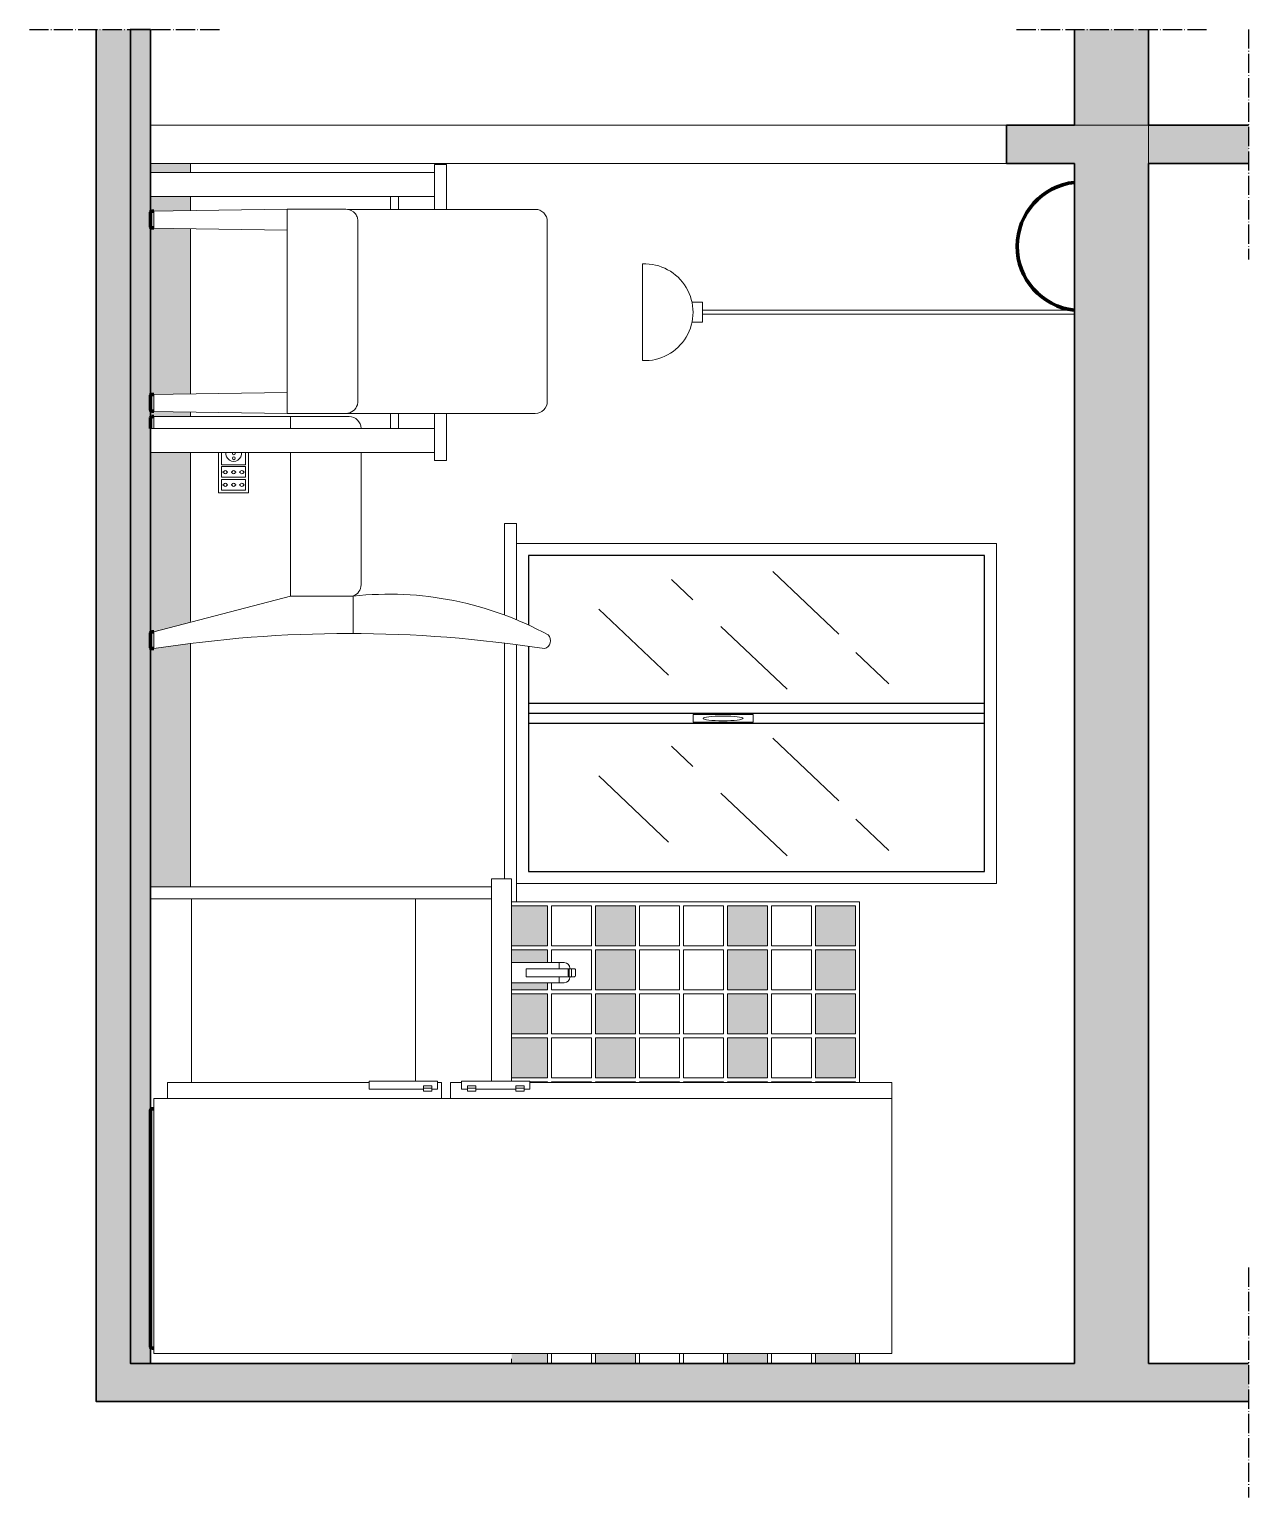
# Model space of a CAD drawing. Header units: millimetres. Extents: x 1825 to 3949, y 402 to 2672.
# Drawn here: x 3644.3 to 3949.1, y 1193.7 to 1560.8 of the extents above; entities that cross this region are included whole.
import ezdxf

# ---------------------------------------------------------------- set-up
doc = ezdxf.new("R2010")
doc.units = ezdxf.units.MM
doc.header["$MEASUREMENT"] = 0
doc.linetypes.add('ACAD_ISO04W100', pattern=[30, 24, -3, 0, -3])
for name, color, linetype, lineweight in [('A-ELEV-MBE2', 3, 'Continuous', 25), ('A-FURN', 8, 'Continuous', 18), ('A-SECT-MCUT', 1, 'Continuous', 35), ('A-WALL-PATT', 5, 'Continuous', 18), ('A-WALL-STUD', 3, 'Continuous', 18), ('campiture sezione', 2, 'Continuous', 13), ('RETINO PIASTRELLE PARETE', 152, 'Continuous', 18)]:
    doc.layers.add(name, color=color, linetype=linetype, lineweight=lineweight)
for name, color, linetype in [('dettagli', 2, 'Continuous'), ('linee sezione', 3, 'ACAD_ISO04W100'), ('riflessi vetro', 253, 'Continuous')]:
    doc.layers.add(name, color=color, linetype=linetype)
doc.layers.add('RETINO BATTISCOPA', color=7, linetype='Continuous', lineweight=18, true_color=0x615b6b)

msp = doc.modelspace()

# ---------------------------------------------------------------- hatches: boundary and pattern name
at = {"layer": 'campiture sezione'}
h = msp.add_hatch(color=256, dxfattribs=at)
h.dxf.hatch_style = 1
h.paths.add_polyline_path([(3661.02, 1536.85), (3674.57, 1536.85), (3674.57, 1560.82), (3661.02, 1560.82)])
h = msp.add_hatch(color=256, dxfattribs=at)
h.dxf.hatch_style = 1
h.paths.add_polyline_path([(3949.07, 1527.3), (3949.07, 1536.85), (3924.07, 1536.85), (3924.07, 1527.3)])
h.paths.add_polyline_path([(3924.07, 1536.85), (3924.07, 1560.82), (3905.57, 1560.82), (3905.57, 1536.85)])
h = msp.add_hatch(color=256, dxfattribs=at)
h.dxf.hatch_style = 1
h.paths.add_polyline_path([(3674.57, 1217.75), (3674.57, 1227.3), (3674.57, 1536.85), (3661.02, 1536.85), (3661.02, 1217.75)])
h.paths.add_polyline_path([(3888.57, 1536.85), (3888.57, 1527.3), (3905.57, 1527.3), (3905.57, 1227.3), (3674.57, 1227.3), (3674.57, 1217.75), (3924.07, 1217.75), (3924.07, 1536.85)])
h = msp.add_hatch(color=256, dxfattribs=at)
h.dxf.hatch_style = 1
h.paths.add_polyline_path([(3949.07, 1217.75), (3949.07, 1227.3), (3924.07, 1227.3), (3924.07, 1217.75)])
at = {"layer": 'RETINO BATTISCOPA'}
h = msp.add_hatch(color=256, dxfattribs=at)
h.dxf.hatch_style = 1
h.paths.add_polyline_path([(3684.57, 1469.7), (3684.57, 1510.95), (3674.57, 1511.1), (3674.57, 1469.55)])
h.paths.add_polyline_path([(3674.57, 1525.04), (3684.57, 1525.04), (3684.57, 1527.3), (3674.57, 1527.3)])
h.paths.add_polyline_path([(3684.57, 1519.04), (3674.57, 1519.04), (3674.57, 1515.34), (3684.57, 1515.48)])
h.paths.add_polyline_path([(3674.57, 1463.98), (3684.57, 1463.98), (3684.57, 1465.17), (3674.57, 1465.32)])
h.paths.add_polyline_path([(3674.62, 1409.98), (3684.62, 1412.61), (3684.57, 1455.06), (3674.57, 1455.06)])
edge = h.paths.add_edge_path()
edge.add_line((3674.57, 1346.45), (3684.57, 1346.45))
edge.add_line((3684.57, 1346.45), (3684.57, 1407.38))
edge.add_arc((3653.77, 1591.05), 186.23, 276.4126, 279.5195, ccw=False)
edge.add_line((3674.57, 1405.98), (3674.57, 1346.45))
at = {"layer": 'RETINO PIASTRELLE PARETE'}
h = msp.add_hatch(color=256, dxfattribs=at)
h.dxf.hatch_style = 1
h.paths.add_polyline_path([(3773.81, 1331.7), (3773.81, 1341.7), (3764.85, 1341.7), (3764.85, 1331.7)])
h.paths.add_polyline_path([(3773.81, 1327.5), (3773.81, 1330.71), (3764.85, 1330.71), (3764.85, 1327.5)])
h.paths.add_polyline_path([(3773.81, 1320.71), (3773.81, 1322.47), (3764.85, 1322.47), (3764.85, 1320.71)])
h.paths.add_polyline_path([(3773.81, 1309.71), (3773.81, 1319.71), (3764.85, 1319.71), (3764.85, 1309.71)])
h.paths.add_polyline_path([(3773.81, 1308.73), (3764.85, 1308.73), (3764.85, 1298.73), (3773.81, 1298.73)])
h.paths.add_polyline_path([(3795.81, 1331.7), (3795.81, 1341.7), (3785.81, 1341.7), (3785.81, 1331.7)])
h.paths.add_polyline_path([(3785.81, 1320.71), (3795.81, 1320.71), (3795.81, 1330.71), (3785.81, 1330.71)])
h.paths.add_polyline_path([(3795.81, 1309.71), (3795.81, 1319.71), (3785.81, 1319.71), (3785.81, 1309.71)])
h.paths.add_polyline_path([(3795.81, 1298.73), (3795.81, 1308.73), (3785.81, 1308.73), (3785.81, 1298.73)])
h.paths.add_polyline_path([(3828.81, 1298.73), (3828.81, 1308.73), (3818.81, 1308.73), (3818.81, 1298.73)])
h.paths.add_polyline_path([(3828.81, 1309.71), (3828.81, 1319.71), (3818.81, 1319.71), (3818.81, 1309.71)])
h.paths.add_polyline_path([(3828.81, 1320.71), (3828.81, 1330.71), (3818.81, 1330.71), (3818.81, 1320.71)])
h.paths.add_polyline_path([(3828.81, 1341.7), (3818.81, 1341.7), (3818.81, 1331.7), (3828.81, 1331.7)])
h.paths.add_polyline_path([(3818.81, 1297.5), (3828.81, 1297.5), (3828.81, 1297.73), (3818.81, 1297.73)])
h.paths.add_polyline_path([(3785.81, 1297.5), (3795.81, 1297.5), (3795.81, 1297.73), (3785.81, 1297.73)])
h.paths.add_polyline_path([(3828.81, 1229.8), (3818.81, 1229.8), (3818.81, 1227.3), (3828.81, 1227.3)])
h.paths.add_polyline_path([(3795.81, 1229.8), (3785.81, 1229.8), (3785.81, 1227.3), (3795.81, 1227.3)])
h.paths.add_polyline_path([(3773.81, 1229.8), (3764.85, 1229.8), (3764.85, 1227.3), (3773.81, 1227.3)])
h = msp.add_hatch(color=256, dxfattribs=at)
h.dxf.hatch_style = 1
h.paths.add_polyline_path([(3850.81, 1331.7), (3850.81, 1341.7), (3840.81, 1341.7), (3840.81, 1331.7)])
h = msp.add_hatch(color=256, dxfattribs=at)
h.dxf.hatch_style = 1
h.paths.add_polyline_path([(3850.81, 1320.71), (3850.81, 1330.71), (3840.81, 1330.71), (3840.81, 1320.71)])
h.paths.add_polyline_path([(3850.81, 1319.71), (3840.81, 1319.71), (3840.81, 1309.71), (3850.81, 1309.71)])
h.paths.add_polyline_path([(3850.81, 1298.73), (3850.81, 1308.73), (3840.81, 1308.73), (3840.81, 1298.73)])
h.paths.add_polyline_path([(3840.81, 1297.5), (3850.81, 1297.5), (3850.81, 1297.73), (3840.81, 1297.73)])
h.paths.add_polyline_path([(3850.81, 1229.8), (3840.81, 1229.8), (3840.81, 1227.3), (3850.81, 1227.3)])

# ---------------------------------------------------------------- linework, layer by layer
at = {"layer": 'A-ELEV-MBE2'}
for p, q in [((3883.07, 1392.3), (3769.07, 1392.3)), ((3883.07, 1389.8), (3769.07, 1389.8)), ((3883.07, 1387.3), (3769.07, 1387.3))]:
    msp.add_line(p, q, dxfattribs=at)
for points in [[(3769.07, 1406.39), (3769.07, 1350.3), (3883.07, 1350.3), (3883.07, 1429.3), (3769.07, 1429.3), (3769.07, 1411.9)], [(3769.07, 1406.58), (3769.07, 1350.3)]]:
    msp.add_lwpolyline(points, dxfattribs=at)
at = {"layer": 'A-FURN'}
for p, q in [((3726.41, 1467.81), (3726.41, 1512.84)), ((3797.57, 1478), (3797.57, 1502.17)), ((3812.52, 1492.59), (3810.02, 1492.59)), ((3812.52, 1492.59), (3812.52, 1487.59)), ((3905.44, 1490.59), (3812.52, 1490.59)), ((3812.52, 1487.59), (3809.88, 1487.59)), ((3727.23, 1455.07), (3727.23, 1421.96)), ((3776.75, 1327.5), (3777.97, 1327.5)), ((3779.4, 1326.07), (3779.4, 1325.98)), ((3777.97, 1322.47), (3776.75, 1322.47)), ((3779.4, 1323.98), (3779.4, 1323.89))]:
    msp.add_line(p, q, dxfattribs=at)
for points in [[(3748.57, 1515.81), (3748.57, 1527.05), (3745.57, 1527.05), (3745.57, 1515.81)], [(3734.57, 1525.04), (3674.57, 1525.04), (3674.57, 1519.04)], [(3734.57, 1525.04), (3745.57, 1525.04)], [(3674.57, 1519.04), (3745.57, 1519.04)], [(3734.57, 1515.81), (3734.57, 1519.04)], [(3736.57, 1515.81), (3736.57, 1519.04)], [(3675.39, 1515.35), (3675.39, 1511.09)], [(3708.73, 1515.84), (3708.73, 1464.81)], [(3905.57, 1489.59), (3812.52, 1489.59)], [(3675.39, 1469.56), (3675.39, 1465.3)], [(3734.57, 1461.06), (3734.57, 1464.81)], [(3736.57, 1461.06), (3736.57, 1464.81)], [(3745.57, 1464.81), (3745.57, 1453.05), (3748.57, 1453.05)], [(3748.57, 1453.05), (3748.57, 1464.81)], [(3674.57, 1461.06), (3745.57, 1461.06)], [(3674.57, 1461.06), (3674.57, 1455.06)], [(3675.39, 1463.99), (3675.39, 1461.06)], [(3709.55, 1461.07), (3709.55, 1463.99)], [(3734.57, 1455.06), (3674.57, 1455.06)], [(3699.07, 1455.06), (3699.07, 1444.91), (3691.57, 1444.91), (3691.57, 1455.06)], [(3698.37, 1455.06), (3698.37, 1451.93), (3692.34, 1451.93), (3692.34, 1455.06)], [(3709.55, 1419.14), (3709.55, 1455.07)], [(3734.57, 1455.06), (3745.57, 1455.06)], [(3709.55, 1419.14), (3675.39, 1410.19)], [(3725.27, 1419.14), (3709.55, 1419.14)], [(3725.27, 1419.14), (3725.24, 1409.78)], [(3674.57, 1410.18), (3674.57, 1405.98)], [(3675.39, 1410.19), (3675.39, 1405.99)], [(3825.19, 1389.52), (3810.19, 1389.52), (3810.19, 1387.58), (3825.19, 1387.58)], [(3764.85, 1348.45), (3759.83, 1348.45), (3759.83, 1297.89)], [(3764.85, 1297.89), (3764.85, 1348.45)], [(3759.83, 1346.45), (3674.57, 1346.45), (3674.57, 1346.45)], [(3686.63, 1343.45), (3674.57, 1343.45)], [(3684.85, 1343.45), (3684.85, 1297.5)], [(3759.83, 1343.45), (3686.63, 1343.45)], [(3740.85, 1343.45), (3740.85, 1297.89)], [(3764.85, 1327.5), (3764.85, 1322.47)], [(3764.85, 1327.5), (3776.75, 1327.5), (3776.75, 1325.98)], [(3779.24, 1325.98), (3768.51, 1325.98), (3768.51, 1323.98), (3779.24, 1323.98)], [(3779.21, 1325.98), (3779.21, 1323.98)], [(3779.85, 1323.98), (3779.85, 1325.98)], [(3776.75, 1323.98), (3776.75, 1322.47), (3764.85, 1322.47)], [(3729.24, 1297.5), (3678.8, 1297.5), (3678.8, 1293.5)], [(3744.91, 1295.9), (3746.32, 1295.9), (3746.32, 1297.89), (3729.24, 1297.89), (3729.24, 1295.9), (3732.83, 1295.9)], [(3732.83, 1295.9), (3742.83, 1295.9)], [(3744.91, 1295.39), (3742.83, 1295.39), (3742.83, 1296.14), (3742.83, 1296.67), (3744.91, 1296.67), (3744.91, 1295.39)], [(3744.91, 1296.14), (3742.83, 1296.14)], [(3747.28, 1297.5), (3746.32, 1297.5)], [(3747.28, 1293.5), (3747.28, 1297.5)], [(3752.34, 1297.5), (3749.54, 1297.5)], [(3749.54, 1293.5), (3749.54, 1297.5)], [(3752.34, 1295.9), (3752.34, 1297.89), (3769.42, 1297.89), (3769.42, 1295.9), (3768, 1295.9)], [(3753.86, 1295.9), (3752.34, 1295.9)], [(3755.93, 1295.39), (3753.86, 1295.39), (3753.86, 1296.14), (3753.86, 1296.67), (3755.93, 1296.67), (3755.93, 1295.39)], [(3755.93, 1296.14), (3753.86, 1296.14)], [(3765.93, 1295.9), (3755.93, 1295.9)], [(3768, 1295.39), (3765.93, 1295.39), (3765.93, 1296.14), (3765.93, 1296.67), (3768, 1296.67), (3768, 1295.39)], [(3768, 1296.14), (3765.93, 1296.14)], [(3859.9, 1293.5), (3859.9, 1297.5), (3769.42, 1297.5)], [(3859.9, 1229.8), (3859.9, 1293.5), (3675.4, 1293.5), (3675.4, 1229.8)], [(3675.4, 1229.8), (3859.9, 1229.8)]]:
    msp.add_lwpolyline(points, dxfattribs=at)
at = {"layer": 'A-FURN', "ltscale": 0.5}
for points in [[(3708.73, 1515.84), (3674.57, 1515.34)], [(3674.57, 1511.1), (3674.57, 1515.34)], [(3708.73, 1510.6), (3674.57, 1511.1)], [(3708.73, 1470.06), (3674.57, 1469.55)], [(3674.57, 1469.55), (3674.57, 1465.32)], [(3708.73, 1464.81), (3674.57, 1465.32)]]:
    msp.add_lwpolyline(points, dxfattribs=at)
at = {"layer": 'A-FURN'}
for points in [[(3708.73, 1515.84), (3723.41, 1515.84, -0.234387), (3725.8, 1514.66, -0.234387)], [(3723.84, 1515.81), (3770.77, 1515.81, -0.414214), (3773.77, 1512.81), (3773.77, 1467.81, -0.414214), (3770.77, 1464.81), (3723.41, 1464.81)], [(3725.8, 1514.66, -0.091496), (3726.29, 1513.69, -0.091496)], [(3726.29, 1513.69, -0.071372), (3726.41, 1512.84), (3726.41, 1512.84)], [(3708.73, 1464.81), (3723.41, 1464.81, 0.332997), (3726.29, 1466.97, 0.332997)], [(3726.29, 1466.97, 0.071372), (3726.41, 1467.81), (3726.41, 1467.81)], [(3675.39, 1463.99), (3724.23, 1463.99, -0.406588), (3727.23, 1461.07, -0.406588)]]:
    msp.add_lwpolyline(points, format="xyb", dxfattribs=at)
for points in [[(3692.34, 1448.86), (3692.34, 1451.52), (3698.37, 1451.52), (3698.37, 1448.86)], [(3692.34, 1445.65), (3692.34, 1448.31), (3698.37, 1448.31), (3698.37, 1445.65)], [(3825.19, 1389.52), (3825.19, 1387.58), (3825.19, 1387.58), (3825.19, 1389.52)]]:
    msp.add_lwpolyline(points, close=True, dxfattribs=at)
at = {"layer": 'A-FURN', "ltscale": 0.2}
msp.add_lwpolyline([(3674.57, 1346.45), (3674.57, 1343.45)], dxfattribs=at)
at = {"layer": 'A-FURN'}
msp.add_lwpolyline([(3779.24, 1323.98), (3780.56, 1323.98, 0.414214), (3780.85, 1324.27), (3780.85, 1325.7, 0.414214), (3780.56, 1325.98), (3779.24, 1325.98, 0.414214), (3778.96, 1325.7), (3778.96, 1324.27, 0.414214)], format="xyb", close=True, dxfattribs=at)
msp.add_circle((3695.43, 1453.58), 0.351, dxfattribs=at)
at = {"layer": 'A-FURN', "lineweight": 100}
msp.add_arc((3907.31, 1506.57), 16.09, 96.206, 263.3415, dxfattribs=at)
at = {"layer": 'A-FURN'}
for centre, radius, start, end in [((3798.09, 1490.09), 12.1, 267.5363, 92.4637), ((3695.37, 1454.79), 1.97, 172.2076, 7.7924), ((3695.43, 1454.82), 0.351, 137.4935, 42.5065), ((3693.26, 1450.14), 0.402, 23.3666, 156.2003), ((3693.26, 1450.14), 0.402, 204.3243, 336.1088), ((3695.37, 1450.14), 0.402, 23.3666, 156.2003), ((3695.37, 1450.14), 0.402, 204.3243, 336.1088), ((3697.42, 1450.14), 0.402, 23.3666, 156.2003), ((3697.42, 1450.14), 0.402, 204.3243, 336.1088), ((3693.26, 1446.94), 0.402, 23.3666, 156.2003), ((3693.26, 1446.94), 0.402, 204.3243, 336.1088), ((3695.37, 1446.94), 0.402, 23.3666, 156.2003), ((3695.37, 1446.94), 0.402, 204.3243, 336.1088), ((3697.42, 1446.94), 0.402, 23.3666, 156.2003), ((3697.42, 1446.94), 0.402, 204.3243, 336.1088), ((3724.23, 1421.96), 3, 290.2858, 0), ((3734.14, 1336.67), 82.94, 61.2996, 96.1345), ((3724.22, 1093.47), 316.31, 81.1194, 98.8806), ((3772.56, 1407.96), 2.03, 283.9108, 46.0522), ((3777.97, 1326.07), 1.43, 0, 90), ((3777.97, 1323.89), 1.43, 270, 0)]:
    msp.add_arc(centre, radius, start, end, dxfattribs=at)
for centre, start_param, end_param in [((3693.26, 1450.14), 8.545266, 10.307697), ((3693.26, 1450.14), 5.42058, 7.142383), ((3695.37, 1450.14), 8.545266, 10.307697), ((3695.37, 1450.14), 5.42058, 7.142383), ((3697.42, 1450.14), 8.545266, 10.307697), ((3697.42, 1450.14), 5.42058, 7.142383), ((3693.26, 1446.93), 8.545266, 10.307697), ((3693.26, 1446.93), 5.42058, 7.142383), ((3695.37, 1446.93), 8.545266, 10.307697), ((3695.37, 1446.93), 5.42058, 7.142383), ((3697.42, 1446.93), 8.545266, 10.307697), ((3697.42, 1446.93), 5.42058, 7.142383)]:
    msp.add_ellipse(centre, major_axis=(0.571, 0), ratio=0.372094, start_param=start_param, end_param=end_param, dxfattribs=at)
msp.add_ellipse((3817.69, 1388.55), major_axis=(-5, 0), ratio=0.116975, dxfattribs=at)
at = {"layer": 'A-SECT-MCUT'}
for p, q in [((3661.02, 1536.85), (3661.02, 1560.82)), ((3674.57, 1527.3), (3674.57, 1560.82)), ((3924.07, 1560.82), (3924.07, 1536.85)), ((3674.57, 1227.3), (3674.57, 1527.3)), ((3924.07, 1527.3), (3924.07, 1227.3))]:
    msp.add_line(p, q, dxfattribs=at)
for points in [[(3674.57, 1560.82), (3669.57, 1560.82), (3669.57, 1227.3), (3674.57, 1227.3)], [(3905.57, 1536.85), (3905.57, 1560.82)], [(3661.02, 1536.85), (3661.02, 1217.75), (3674.57, 1217.75)], [(3905.57, 1536.85), (3888.57, 1536.85)], [(3888.57, 1536.85), (3888.57, 1527.3)], [(3949.07, 1536.85), (3924.07, 1536.85)], [(3905.57, 1527.3), (3888.57, 1527.3)], [(3905.57, 1227.3), (3905.57, 1527.3)], [(3949.07, 1527.3), (3924.07, 1527.3)], [(3905.57, 1227.3), (3674.57, 1227.3)], [(3949.07, 1227.3), (3924.07, 1227.3)], [(3924.07, 1217.75), (3674.57, 1217.75)], [(3949.07, 1217.75), (3924.07, 1217.75)]]:
    msp.add_lwpolyline(points, dxfattribs=at)
at = {"layer": 'A-WALL-PATT'}
for points in [[(3684.57, 1527.3), (3684.57, 1527.3), (3684.57, 1525.04)], [(3684.57, 1519.04), (3684.57, 1515.48)], [(3684.57, 1510.95), (3684.57, 1469.7)], [(3684.57, 1465.17), (3684.57, 1463.98)], [(3684.57, 1455.06), (3684.57, 1412.8)], [(3684.57, 1407.38), (3684.57, 1346.45)], [(3764.85, 1342.7), (3851.81, 1342.7), (3851.81, 1297.5)], [(3764.85, 1341.7), (3773.81, 1341.7), (3773.81, 1331.7), (3764.85, 1331.7)], [(3774.81, 1341.7), (3774.81, 1331.7), (3784.81, 1331.7)], [(3796.81, 1341.7), (3796.81, 1331.7), (3806.81, 1331.7)], [(3818.81, 1341.7), (3818.81, 1331.7), (3828.81, 1331.7)], [(3840.81, 1341.7), (3840.81, 1331.7), (3850.81, 1331.7)], [(3764.85, 1330.71), (3773.81, 1330.71), (3773.81, 1327.5)], [(3774.81, 1327.5), (3774.81, 1330.71), (3784.81, 1330.71), (3784.81, 1320.71), (3774.81, 1320.71), (3774.81, 1322.47)], [(3773.81, 1322.47), (3773.81, 1320.71), (3764.85, 1320.71)], [(3764.85, 1319.71), (3773.81, 1319.71), (3773.81, 1309.71), (3764.85, 1309.71)], [(3774.81, 1319.71), (3774.81, 1309.71), (3784.81, 1309.71)], [(3796.81, 1319.71), (3796.81, 1309.71), (3806.81, 1309.71)], [(3818.81, 1319.71), (3818.81, 1309.71), (3828.81, 1309.71)], [(3840.81, 1319.71), (3840.81, 1309.71), (3850.81, 1309.71)], [(3764.85, 1308.73), (3773.81, 1308.73), (3773.81, 1298.73), (3764.85, 1298.73)], [(3769.42, 1297.73), (3773.81, 1297.73), (3773.81, 1297.5)], [(3774.81, 1297.73), (3774.81, 1297.5)], [(3774.81, 1297.5), (3774.81, 1297.73), (3784.81, 1297.73), (3784.81, 1297.5)], [(3785.81, 1297.5), (3785.81, 1297.73), (3795.81, 1297.73), (3795.81, 1297.5)], [(3796.81, 1297.73), (3796.81, 1297.5)], [(3796.81, 1297.5), (3796.81, 1297.73), (3806.81, 1297.73), (3806.81, 1297.5)], [(3807.81, 1297.5), (3807.81, 1297.73), (3817.81, 1297.73), (3817.81, 1297.5)], [(3818.81, 1297.73), (3818.81, 1297.5)], [(3818.81, 1297.5), (3818.81, 1297.73), (3828.81, 1297.73), (3828.81, 1297.5)], [(3829.81, 1297.5), (3829.81, 1297.73), (3839.81, 1297.73), (3839.81, 1297.5)], [(3840.81, 1297.73), (3840.81, 1297.5)], [(3840.81, 1297.5), (3840.81, 1297.73), (3850.81, 1297.73), (3850.81, 1297.5)], [(3773.81, 1229.8), (3773.81, 1227.3)], [(3774.81, 1227.3), (3774.81, 1229.8)], [(3784.81, 1229.8), (3784.81, 1227.3)], [(3785.81, 1227.3), (3785.81, 1229.8)], [(3795.81, 1229.8), (3795.81, 1227.3)], [(3796.81, 1227.3), (3796.81, 1229.8)], [(3806.81, 1229.8), (3806.81, 1227.3)], [(3807.81, 1227.3), (3807.81, 1229.8)], [(3817.81, 1229.8), (3817.81, 1227.3)], [(3818.81, 1227.3), (3818.81, 1229.8)], [(3828.81, 1229.8), (3828.81, 1227.3)], [(3829.81, 1227.3), (3829.81, 1229.8)], [(3839.81, 1229.8), (3839.81, 1227.3)], [(3840.81, 1227.3), (3840.81, 1229.8)], [(3850.81, 1229.8), (3850.81, 1227.3)], [(3851.81, 1229.8), (3851.81, 1227.3)], [(3764.85, 1228.45), (3764.85, 1227.3)]]:
    msp.add_lwpolyline(points, dxfattribs=at)
for points in [[(3784.81, 1331.7), (3774.81, 1331.7), (3774.81, 1341.7), (3784.81, 1341.7)], [(3795.81, 1331.7), (3785.81, 1331.7), (3785.81, 1341.7), (3795.81, 1341.7)], [(3806.81, 1331.7), (3796.81, 1331.7), (3796.81, 1341.7), (3806.81, 1341.7)], [(3817.81, 1331.7), (3807.81, 1331.7), (3807.81, 1341.7), (3817.81, 1341.7)], [(3828.81, 1331.7), (3818.81, 1331.7), (3818.81, 1341.7), (3828.81, 1341.7)], [(3839.81, 1331.7), (3829.81, 1331.7), (3829.81, 1341.7), (3839.81, 1341.7)], [(3850.81, 1331.7), (3840.81, 1331.7), (3840.81, 1341.7), (3850.81, 1341.7)], [(3795.81, 1320.71), (3785.81, 1320.71), (3785.81, 1330.71), (3795.81, 1330.71)], [(3806.81, 1320.71), (3796.81, 1320.71), (3796.81, 1330.71), (3806.81, 1330.71)], [(3817.81, 1320.71), (3807.81, 1320.71), (3807.81, 1330.71), (3817.81, 1330.71)], [(3828.81, 1320.71), (3818.81, 1320.71), (3818.81, 1330.71), (3828.81, 1330.71)], [(3839.81, 1320.71), (3829.81, 1320.71), (3829.81, 1330.71), (3839.81, 1330.71)], [(3850.81, 1320.71), (3840.81, 1320.71), (3840.81, 1330.71), (3850.81, 1330.71)], [(3784.81, 1309.71), (3774.81, 1309.71), (3774.81, 1319.71), (3784.81, 1319.71)], [(3795.81, 1309.71), (3785.81, 1309.71), (3785.81, 1319.71), (3795.81, 1319.71)], [(3806.81, 1309.71), (3796.81, 1309.71), (3796.81, 1319.71), (3806.81, 1319.71)], [(3817.81, 1309.71), (3807.81, 1309.71), (3807.81, 1319.71), (3817.81, 1319.71)], [(3828.81, 1309.71), (3818.81, 1309.71), (3818.81, 1319.71), (3828.81, 1319.71)], [(3839.81, 1309.71), (3829.81, 1309.71), (3829.81, 1319.71), (3839.81, 1319.71)], [(3850.81, 1309.71), (3840.81, 1309.71), (3840.81, 1319.71), (3850.81, 1319.71)], [(3784.81, 1298.73), (3774.81, 1298.73), (3774.81, 1308.73), (3784.81, 1308.73)], [(3795.81, 1298.73), (3785.81, 1298.73), (3785.81, 1308.73), (3795.81, 1308.73)], [(3806.81, 1298.73), (3796.81, 1298.73), (3796.81, 1308.73), (3806.81, 1308.73)], [(3817.81, 1298.73), (3807.81, 1298.73), (3807.81, 1308.73), (3817.81, 1308.73)], [(3828.81, 1298.73), (3818.81, 1298.73), (3818.81, 1308.73), (3828.81, 1308.73)], [(3839.81, 1298.73), (3829.81, 1298.73), (3829.81, 1308.73), (3839.81, 1308.73)], [(3850.81, 1298.73), (3840.81, 1298.73), (3840.81, 1308.73), (3850.81, 1308.73)]]:
    msp.add_lwpolyline(points, close=True, dxfattribs=at)
at = {"layer": 'A-WALL-STUD'}
for points in [[(3888.57, 1536.85), (3674.57, 1536.85)], [(3888.57, 1527.3), (3674.57, 1527.3)], [(3766.07, 1432.3), (3766.07, 1437.3), (3763.07, 1437.3), (3763.07, 1414.41)], [(3766.07, 1413.22), (3766.07, 1432.3), (3886.07, 1432.3), (3886.07, 1347.3), (3766.07, 1347.3), (3766.07, 1347.3)], [(3763.07, 1407.38), (3763.07, 1348.45)], [(3766.07, 1347.3), (3766.07, 1407)], [(3766.07, 1342.7), (3766.07, 1347.3)]]:
    msp.add_lwpolyline(points, dxfattribs=at)
at = {"layer": 'campiture sezione'}
msp.add_lwpolyline([(3905.57, 1536.85), (3924.07, 1536.85), (3924.07, 1527.3)], dxfattribs=at)
at = {"layer": 'dettagli', "lineweight": 100}
for p, q in [((3674.57, 1461.06), (3674.56, 1463.6)), ((3674.95, 1463.99), (3675.38, 1463.99))]:
    msp.add_line(p, q, dxfattribs=at)
for points in [[(3675.39, 1511.16), (3674.95, 1511.16, -0.414214), (3674.57, 1511.55), (3674.57, 1514.96, -0.414214), (3674.95, 1515.35), (3675.39, 1515.35)], [(3675.39, 1465.38), (3674.95, 1465.38, -0.414214), (3674.57, 1465.76), (3674.57, 1469.18, -0.414214), (3674.95, 1469.56), (3675.39, 1469.56)], [(3675.39, 1405.99), (3674.95, 1405.99, -0.414214), (3674.57, 1406.37), (3674.57, 1409.79, -0.414214), (3674.95, 1410.17), (3675.39, 1410.17)], [(3675.4, 1231.12), (3674.99, 1231.12, -0.414214), (3674.58, 1231.53), (3674.58, 1290.56, -0.414214), (3674.99, 1290.97), (3675.4, 1290.97)]]:
    msp.add_lwpolyline(points, format="xyb", dxfattribs=at)
msp.add_arc((3674.95, 1463.6), 0.387, 90, 180, dxfattribs=at)
at = {"layer": 'linee sezione', "ltscale": 0.2}
for points in [[(3644.31, 1560.82), (3691.83, 1560.82)], [(3891.05, 1560.82), (3938.58, 1560.82)], [(3949.07, 1560.82), (3949.07, 1503.29)], [(3949.07, 1251.27), (3949.07, 1193.74)]]:
    msp.add_lwpolyline(points, dxfattribs=at)
at = {"layer": 'riflessi vetro'}
for points in [[(3846.65, 1409.6), (3830.1, 1425.29)], [(3810.15, 1418.22), (3804.78, 1423.31)], [(3804.09, 1399.34), (3786.62, 1415.9)], [(3833.72, 1395.88), (3817.18, 1411.56)], [(3859.12, 1397.23), (3850.85, 1405.07)], [(3810.15, 1376.54), (3804.78, 1381.62)], [(3846.65, 1367.92), (3830.1, 1383.6)], [(3804.09, 1357.65), (3786.62, 1374.21)], [(3833.72, 1354.19), (3817.18, 1369.88)], [(3859.12, 1355.55), (3850.85, 1363.39)]]:
    msp.add_lwpolyline(points, dxfattribs=at)

doc.saveas('drawing.dxf')
